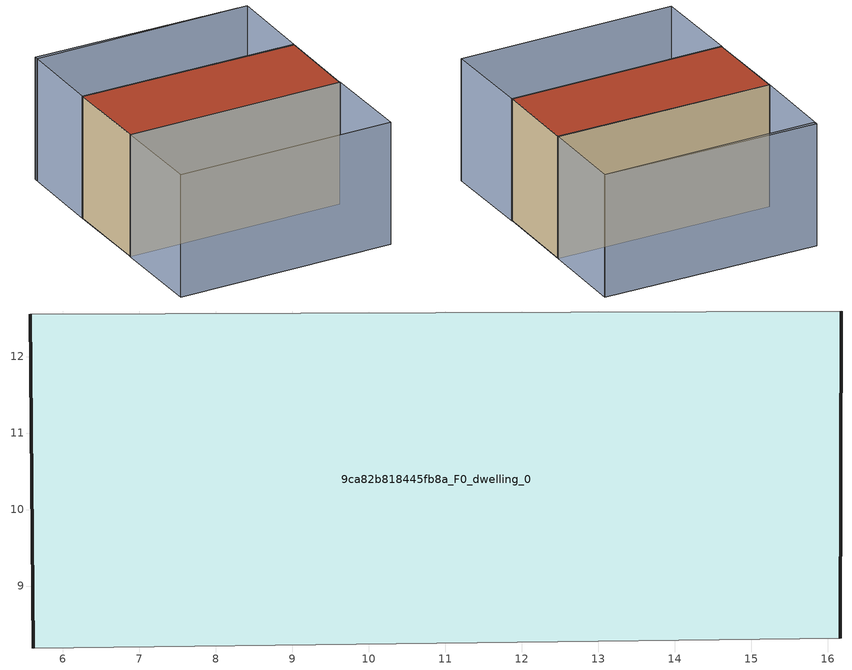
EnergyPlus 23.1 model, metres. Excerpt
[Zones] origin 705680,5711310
9ca82b818445fb8a_F0_dwelling_0
 floor ground (EU_floor_Construction): 16.16,8.32 16.18,12.59 5.57,12.55 5.61,8.19 z0
 wall outside (EU_wall_Construction): 16.18,12.59 16.16,8.32 / 5.61,8.19 5.57,12.55 z0:6
 wall adiabatic (EU_wall_Construction): 16.16,8.32 5.61,8.19 / 5.57,12.55 16.18,12.59 z0:6
 roof outside (EU_roof_Construction): 16.18,12.59 16.16,8.32 5.61,8.19 5.57,12.55 z6
shading: 5.6,8.19 16.19,8.32 / 16.19,8.32 16.24,3.79 / 16.24,3.79 5.65,3.66 / 5.65,3.66 5.6,8.19 / 5.57,16.89 16.19,16.88 / 16.19,16.88 16.19,12.55 / 16.19,12.55 5.57,12.55 / 5.57,12.55 5.57,16.89 / 16.19,16.88 5.58,16.73 z0:6
[Building]
EU S2 Campaign: North Axis=0; Terrain=City; Solar Distribution=FullExterior
[Site:Location]
London: Latitude=51.5; Longitude=-0.5; Time Zone=0; Elevation=25
[SizingPeriod:WeatherFileDays]
AnnualSizingPeriod: Begin Month=1; Begin Day of Month=1; End Month=12; End Day of Month=31; Day of Week for Start Day=Monday; Use Weather File Daylight Saving Period=No; Use Weather File Rain and Snow Indicators=No
[MATERIAL]
EU_InternalMass_Material: Roughness=MediumRough; Thickness=0.1; Conductivity=1; Density=1800; Specific Heat=900; Thermal Absorptance=0.9; Solar Absorptance=0.7; Visible Absorptance=0.7
[MATERIAL:NOMASS] Roughness=MediumRough; Thermal Absorptance=0.9; Solar Absorptance=0.7; Visible Absorptance=0.7
Name | Thermal Resistance
EU_wall_NoMass | 0.71061
EU_roof_NoMass | 2.41608
EU_floor_NoMass | 1.75078
[CONSTRUCTION]
EU_wall_Construction: EU_wall_NoMass
EU_roof_Construction: EU_roof_NoMass
EU_floor_Construction: EU_floor_NoMass
EU_InternalMass_Construction: EU_InternalMass_Material
[ZONE]
9ca82b818445fb8a_F0_dwelling_0: Type=1; Multiplier=1; Ceiling Height=autocalculate; Volume=274.156; Floor Area=autocalculate; Part of Total Floor Area=Yes
[INTERNALMASS]
9ca82b818445fb8a_F0_dwelling_0_EU_InternalMass: Construction=EU_InternalMass_Construction; Zone or ZoneList=9ca82b818445fb8a_F0_dwelling_0; Surface Area=45.6924
[OTHEREQUIPMENT]
EU_Step8_InternalGain_9ca82b818445fb8a_F0_dwelling_0_f000: Fuel Type=Electricity; Zone or ZoneList or Space or SpaceList=9ca82b818445fb8a_F0_dwelling_0; Schedule=EU_Step8_GainSchedule_9ca82b818445fb8a_F0_dwelling_0_f000; Design Level Calculation Method=Watts/Area; Power per Zone Floor Area=1; Fraction Latent=0; Fraction Radiant=0; Fraction Lost=0; Carbon Dioxide Generation Rate=0; EndUse Subcategory=EU_Step8_InternalGains
[ZONEVENTILATION:DESIGNFLOWRATE]
EU_ConstantAir_9ca82b818445fb8a_F0_dwelling_0: Zone or ZoneList or Space or SpaceList=9ca82b818445fb8a_F0_dwelling_0; Schedule=EU_AlwaysOn; Design Flow Rate Calculation Method=AirChanges/Hour; Air Changes per Hour=0.496673; Ventilation Type=Natural; Fan Pressure Rise=0; Fan Total Efficiency=1; Constant Term Coefficient=1; Temperature Term Coefficient=0; Velocity Term Coefficient=0; Velocity Squared Term Coefficient=0; Minimum Indoor Temperature=-100; Maximum Indoor Temperature=100; Delta Temperature=-100; Minimum Outdoor Temperature=-100; Maximum Outdoor Temperature=100; Maximum Wind Speed=40
[HVACTEMPLATE:THERMOSTAT]
EU_HeatOnly_9ca82b818445fb8a_F0_dwelling_0: Constant Heating Setpoint=20; Constant Cooling Setpoint=50
[HVACTEMPLATE:ZONE:IDEALLOADSAIRSYSTEM]
9ca82b818445fb8a_F0_dwelling_0: Template Thermostat=EU_HeatOnly_9ca82b818445fb8a_F0_dwelling_0; System Availability Schedule=EU_AlwaysOn; Maximum Heating Supply Air Temperature=50; Minimum Cooling Supply Air Temperature=13; Maximum Heating Supply Air Humidity Ratio=0.0156; Minimum Cooling Supply Air Humidity Ratio=0.0077; Heating Limit=NoLimit; Cooling Limit=NoLimit; Heating Availability Schedule=EU_AlwaysOn; Cooling Availability Schedule=EU_CoolingOff; Dehumidification Control Type=ConstantSensibleHeatRatio; Cooling Sensible Heat Ratio=0.7; Dehumidification Setpoint=60; Humidification Control Type=None; Humidification Setpoint=30; Outdoor Air Method=None; Outdoor Air Flow Rate per Person=0.00944; Outdoor Air Flow Rate per Zone Floor Area=0; Outdoor Air Flow Rate per Zone=0; Demand Controlled Ventilation Type=None; Outdoor Air Economizer Type=NoEconomizer; Heat Recovery Type=None; Sensible Heat Recovery Effectiveness=0.7; Latent Heat Recovery Effectiveness=0.65
[SIZING:ZONE]
9ca82b818445fb8a_F0_dwelling_0: Zone Cooling Design Supply Air Temperature Input Method=SupplyAirTemperature; Zone Cooling Design Supply Air Temperature=13; Zone Heating Design Supply Air Temperature Input Method=SupplyAirTemperature; Zone Heating Design Supply Air Temperature=50; Zone Cooling Design Supply Air Humidity Ratio=0.008; Zone Heating Design Supply Air Humidity Ratio=0.008; Cooling Design Air Flow Method=DesignDay; Cooling Design Air Flow Rate=0; Cooling Minimum Air Flow per Zone Floor Area=0.000762; Cooling Minimum Air Flow=0; Cooling Minimum Air Flow Fraction=0.2; Heating Design Air Flow Method=DesignDay; Heating Design Air Flow Rate=0; Heating Maximum Air Flow per Zone Floor Area=0.002032; Heating Maximum Air Flow=0.141576; Heating Maximum Air Flow Fraction=0.3; Account for Dedicated Outdoor Air System=No; Dedicated Outdoor Air System Control Strategy=NeutralSupplyAir; Dedicated Outdoor Air Low Setpoint Temperature for Design=autosize; Dedicated Outdoor Air High Setpoint Temperature for Design=autosize; Zone Load Sizing Method=Sensible Load Only No Latent Load; Zone Latent Cooling Design Supply Air Humidity Ratio Input Method=HumidityRatioDifference; Zone Cooling Design Supply Air Humidity Ratio Difference=0.005; Zone Latent Heating Design Supply Air Humidity Ratio Input Method=HumidityRatioDifference; Zone Humidification Design Supply Air Humidity Ratio Difference=0.005
[SCHEDULE:CONSTANT]
Name | Hourly Value
EU_AlwaysOn | 1
EU_CoolingOff | 0
[SCHEDULE:FILE]
EU_Step8_GainSchedule_9ca82b818445fb8a_F0_dwelling_0_f000: File=../../schedules/9ca82b818445fb8a/9ca82b818445fb8a_F0_dwelling_0_f000_gain.csv; Column Number=1; Rows to Skip at Top=0; Number of Hours of Data=8760; Column Separator=Comma; Interpolate to Timestep=No; Minutes per Item=60; Adjust Schedule for Daylight Savings=Yes
